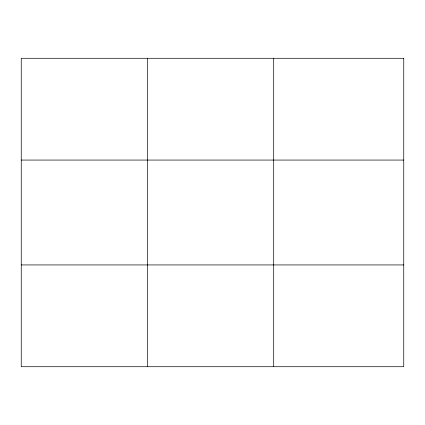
<?xml version="1.0" encoding="UTF-8"?>
<svg xmlns="http://www.w3.org/2000/svg" width="425" height="425" viewBox="0 0 425 425"><rect width="100%" height="100%" fill="white"/><g stroke="black" fill="none" stroke-linecap="round" stroke-linejoin="round"><path stroke-width="0.64" d="M147.475 58.283L147.475 366.717M273.7 58.283L273.7 366.717M21.25 160.066L403.75 160.066M21.25 264.934L403.75 264.934M403.75 58.283L403.75 366.717L21.25 366.717L21.25 58.283L403.75 58.283"/></g></svg>
